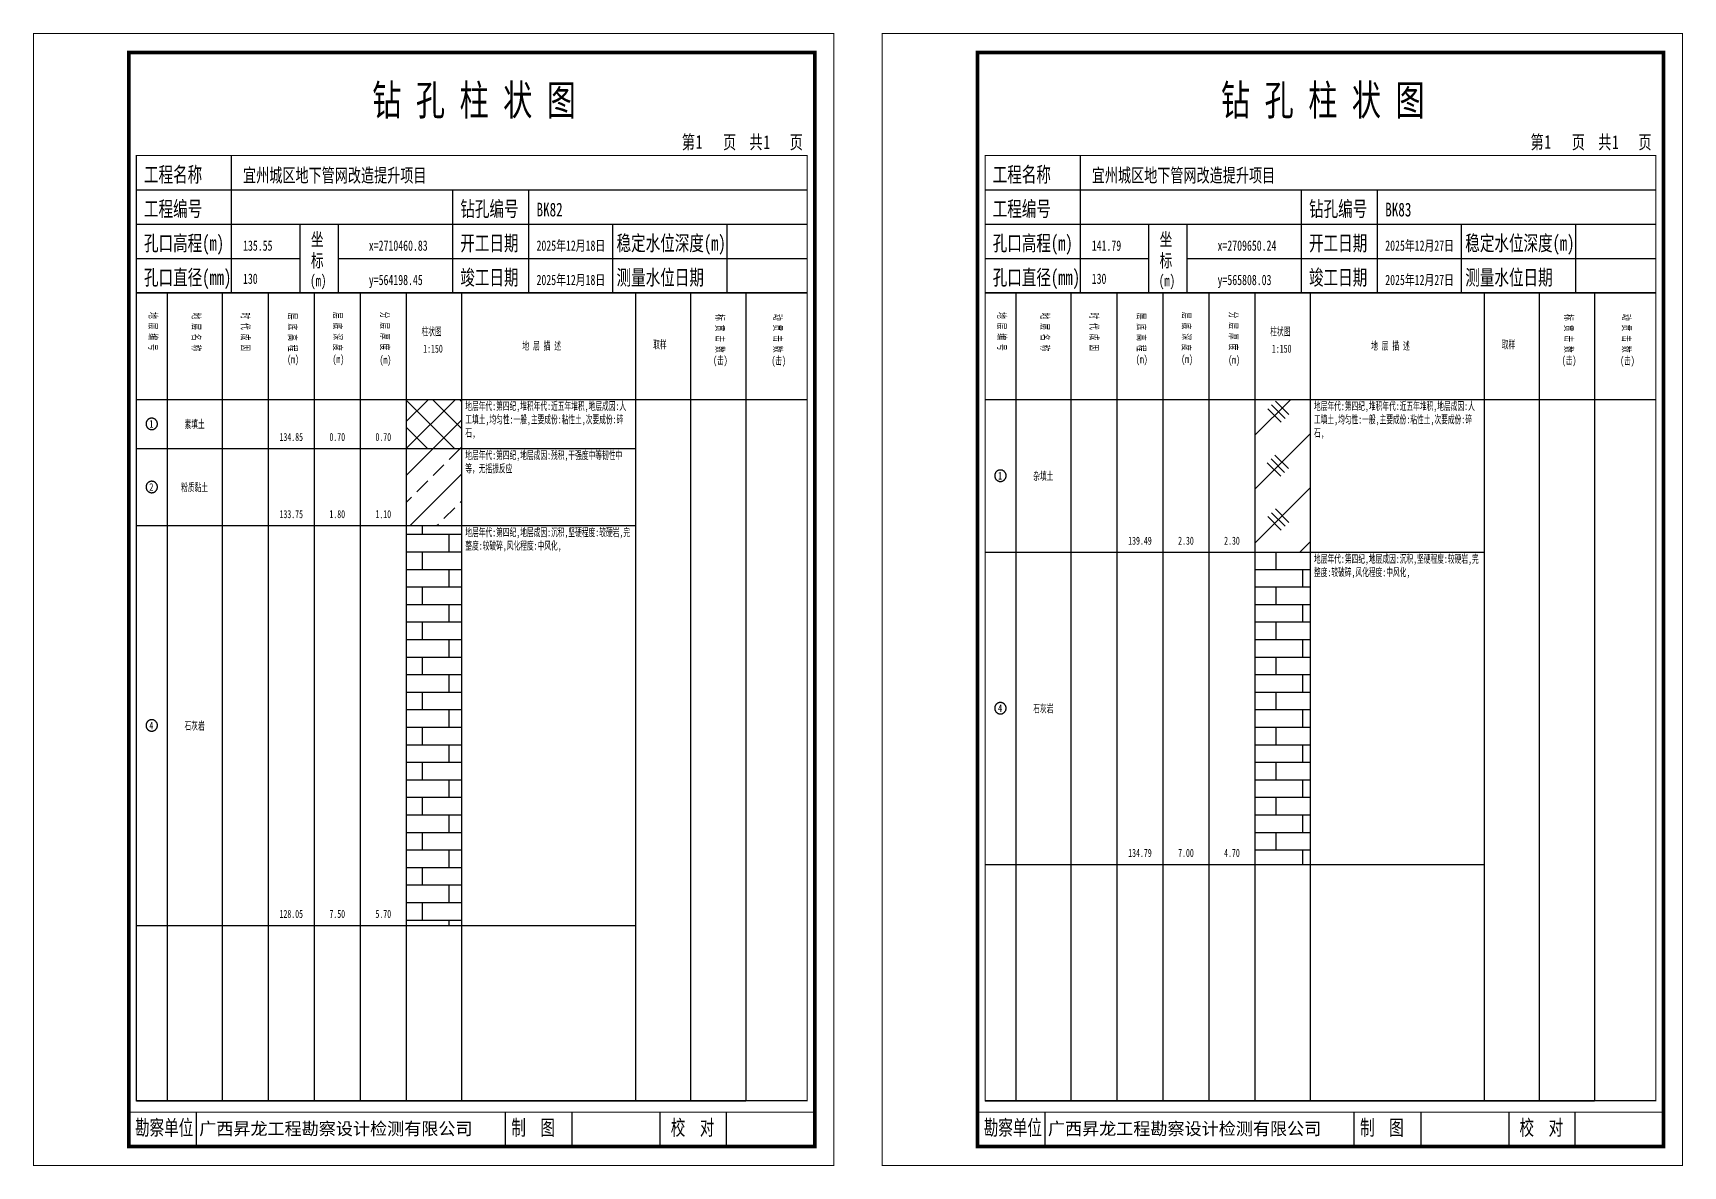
# Model space of a CAD drawing. Header units: millimetres. Extents: x 0 to 2711117, y 0 to 567555.
# Drawn here: x 22045.8 to 22478.8, y -0.1 to 297.1 of the extents above; entities that cross this region are included whole.
import ezdxf
from ezdxf.enums import TextEntityAlignment as Align

# ---------------------------------------------------------------- set-up
doc = ezdxf.new("R2010")
doc.units = ezdxf.units.MM
doc.layers.add('GICAD_POU_TEXTS', color=7, linetype='Continuous')
doc.layers.add('勘察点图例', color=7, linetype='Continuous')
doc.styles.add('HEAD_FONT', font='simfang.ttf', dxfattribs={"width": 0.6})
doc.styles.add('HEAD_FONT2', font='simfang.ttf', dxfattribs={"width": 0.6})
doc.styles.add('HT', font='simhei.ttf')
doc.styles.add('LZ_FONT', font='simfang.ttf', dxfattribs={"width": 0.7, "height": 8})
doc.styles.add('成果图图块', font='simfang.ttf', dxfattribs={"height": 2.5})
doc.styles.add('成果图表体', font='simfang.ttf', dxfattribs={"width": 0.6, "height": 2.1})
pattern_1 = [(0, (0, 0), (0, 4.6), []), (90, (0, 0), (-7, 4.6), [4.6, -4.6])]

# ---------------------------------------------------------------- blocks, each defined once
blk = doc.blocks.new('BK82')
for p, q in [((52, 229), (52, 265)), ((27, 256), (203, 256)), ((110, 229), (110, 256)), ((130, 229), (130, 256)), ((27, 247), (203, 247)), ((70, 229), (70, 247)), ((80, 229), (80, 247)), ((152, 229), (152, 247)), ((182, 229), (182, 247)), ((27, 238), (70, 238)), ((80, 238), (203, 238)), ((27, 229), (35.05, 229)), ((35.05, 229), (35.05, 17)), ((35.05, 229), (49.53, 229)), ((49.53, 229), (49.53, 17)), ((49.53, 229), (61.6, 229)), ((61.6, 229), (61.6, 17)), ((61.6, 229), (73.68, 229)), ((73.68, 229), (73.68, 17)), ((73.68, 229), (85.75, 229)), ((85.75, 229), (85.75, 17)), ((85.75, 229), (97.82, 229)), ((97.82, 229), (97.82, 17)), ((97.82, 229), (112.3, 229)), ((112.3, 229), (112.3, 17)), ((112.3, 229), (157.93, 229)), ((157.93, 229), (157.93, 17)), ((157.93, 229), (172.42, 229)), ((172.42, 229), (172.42, 17)), ((172.42, 229), (186.9, 229)), ((186.9, 229), (186.9, 17)), ((186.9, 229), (203, 229)), ((27, 201), (203, 201)), ((27, 17), (35.05, 17)), ((35.05, 17), (49.53, 17)), ((42.74, 4.95), (42.74, 13.95)), ((42.74, 4.95), (42.74, 13.95)), ((49.53, 17), (61.6, 17)), ((61.6, 17), (73.68, 17)), ((73.68, 17), (85.75, 17)), ((85.75, 17), (97.82, 17)), ((97.82, 17), (112.3, 17)), ((112.3, 17), (157.93, 17)), ((123.83, 4.95), (123.83, 13.95)), ((141.38, 4.95), (141.38, 13.95)), ((157.93, 17), (172.42, 17)), ((164.48, 4.95), (164.48, 13.95)), ((172.42, 17), (186.9, 17)), ((181.84, 4.95), (181.84, 13.95)), ((181.84, 4.95), (181.84, 13.95))]:
    blk.add_line(p, q)
for points, const_width in [([(0, 0), (210, 0), (210, 297), (0, 297)], 0.25), ([(25, 5), (205, 5), (205, 292), (25, 292)], 1), ([(27, 265), (203, 265), (203, 17), (27, 17)], 0.3)]:
    blk.add_lwpolyline(points, close=True, dxfattribs=dict(const_width=const_width))
at = {"const_width": 0.3}
for points in [[(27, 229), (203, 229)], [(25, 14), (205, 14)]]:
    blk.add_lwpolyline(points, dxfattribs=at)
at = {"style": 'LZ_FONT', "width": 0.7}
for s, height, p in [('钻 孔 柱 状 图', 8, (88.9, 275.54)), ('第', 3.6, (170.12, 266.7)), ('1', 3.6, (173.78, 266.75)), ('页', 3.6, (180.96, 266.7)), ('共', 3.6, (187.88, 266.7)), ('1', 3.6, (191.54, 266.7)), ('页', 3.6, (198.44, 266.7)), ('工程名称', 4, (29, 258)), ('宜州城区地下管网改造提升项目', 3.6, (55, 258)), ('工程编号', 4, (29, 249)), ('钻孔编号', 4, (112, 249)), ('BK82', 3.6, (132, 249)), ('孔口高程(m)', 4, (29, 240)), ('135.55', 2.7, (55, 240)), ('坐', 3.5, (72.79, 241.24)), ('x=2710460.83', 2.7, (88, 240)), ('开工日期', 4, (112, 240)), ('2025年12月18日', 2.7, (132, 240)), ('稳定水位深度(m)', 4, (153, 240)), ('标', 3.5, (72.79, 235.7)), ('孔口直径(mm)', 4, (29, 231)), ('130', 2.7, (54.98, 231.31)), ('(m) ', 3, (72.59, 230.65)), ('竣工日期', 4, (112, 231)), ('2025年12月18日', 2.7, (132, 231)), ('测量水位日期', 4, (153, 231)), ('y=564198.45', 2.7, (88, 231)), ('勘察单位', 4, (26.65, 7.95)), ('制  图', 4, (125.4, 7.95)), ('校  对', 4, (167.22, 7.95))]:
    blk.add_text(s, height=height, dxfattribs=at).set_placement(p)
at = {"style": 'HT'}
blk.add_text('广西昇龙工程勘察设计检测有限公司', height=3.2865, dxfattribs=at).set_placement((43.48, 8.02))
at = {"char_height": 2.1, "width": 22.806, "attachment_point": 1, "rotation": 270, "style": 'HEAD_FONT'}
for s, insert in [('地 层 编 号', (32.46, 223.92)), ('地 层 名 称', (43.79, 223.76)), ('时 代 成 因', (56.67, 223.83)), ('层 底 高 程', (69.07, 223.71)), ('层 底 深 度', (80.9, 223.91)), ('分 层 厚 度', (93.26, 224.01)), ('标 贯 击 数', (181.21, 223.37)), ('动 贯 击 数', (196.38, 223.43))]:
    blk.add_mtext(s, dxfattribs=dict(at, insert=insert))
at = {"char_height": 2.1, "attachment_point": 1}
for s, insert, width, style in [('柱状图', (101.82, 219.87), 7.855, 'HEAD_FONT2'), ('取样', (162.58, 216.44), 7.855, 'HEAD_FONT2'), ('(m)', (66.58, 212.56), 4.7944, 'HEAD_FONT'), ('(m)', (78.47, 212.61), 4.7944, 'HEAD_FONT'), ('(m)', (90.81, 212.43), 4.7944, 'HEAD_FONT'), ('1:150', (102.26, 215.36), 6.9223, 'HEAD_FONT2'), ('地 层 描 述', (128.29, 216.11), 22.0781, 'HEAD_FONT2'), ('(击)', (178.33, 212.31), 7.855, 'HEAD_FONT2'), ('(击)', (193.64, 212.22), 7.855, 'HEAD_FONT2')]:
    blk.add_mtext(s, dxfattribs=dict(at, insert=insert, width=width, style=style))
blk = doc.blocks.new('BK82_0')
at = {"color": 7}
blk.add_polyline3d([(-1.5, 0.02, 0), (-1.5, -0.06, 0), (-1.49, -0.13, 0), (-1.48, -0.2, 0), (-1.47, -0.28, 0), (-1.46, -0.35, 0), (-1.44, -0.42, 0), (-1.41, -0.49, 0), (-1.39, -0.56, 0), (-1.36, -0.63, 0), (-1.32, -0.69, 0), (-1.29, -0.76, 0), (-1.25, -0.82, 0), (-1.2, -0.88, 0), (-1.16, -0.94, 0), (-1.11, -0.99, 0), (-1.06, -1.04, 0), (-1.01, -1.1, 0), (-0.95, -1.14, 0), (-0.89, -1.19, 0), (-0.83, -1.23, 0), (-0.77, -1.27, 0), (-0.71, -1.31, 0), (-0.64, -1.34, 0), (-0.57, -1.37, 0), (-0.51, -1.4, 0), (-0.44, -1.42, 0), (-0.36, -1.44, 0), (-0.29, -1.46, 0), (-0.22, -1.47, 0), (-0.15, -1.48, 0), (-0.07, -1.48, 0), (0, -1.48, 0), (0.07, -1.48, 0), (0.15, -1.48, 0), (0.22, -1.47, 0), (0.29, -1.46, 0), (0.36, -1.44, 0), (0.44, -1.42, 0), (0.51, -1.4, 0), (0.57, -1.37, 0), (0.64, -1.34, 0), (0.71, -1.31, 0), (0.77, -1.27, 0), (0.83, -1.23, 0), (0.89, -1.19, 0), (0.95, -1.14, 0), (1.01, -1.1, 0), (1.06, -1.04, 0), (1.11, -0.99, 0), (1.16, -0.94, 0), (1.2, -0.88, 0), (1.25, -0.82, 0), (1.29, -0.76, 0), (1.32, -0.69, 0), (1.36, -0.63, 0), (1.39, -0.56, 0), (1.41, -0.49, 0), (1.44, -0.42, 0), (1.46, -0.35, 0), (1.47, -0.28, 0), (1.48, -0.2, 0), (1.49, -0.13, 0), (1.5, -0.06, 0), (1.5, 0.02, 0), (1.5, 0.09, 0), (1.49, 0.16, 0), (1.48, 0.24, 0), (1.47, 0.31, 0), (1.46, 0.38, 0), (1.44, 0.45, 0), (1.41, 0.52, 0), (1.39, 0.59, 0), (1.36, 0.66, 0), (1.32, 0.72, 0), (1.29, 0.79, 0), (1.25, 0.85, 0), (1.2, 0.91, 0), (1.16, 0.97, 0), (1.11, 1.02, 0), (1.06, 1.08, 0), (1.01, 1.13, 0), (0.95, 1.18, 0), (0.89, 1.22, 0), (0.83, 1.26, 0), (0.77, 1.3, 0), (0.71, 1.34, 0), (0.64, 1.37, 0), (0.57, 1.4, 0), (0.51, 1.43, 0), (0.44, 1.45, 0), (0.36, 1.47, 0), (0.29, 1.49, 0), (0.22, 1.5, 0), (0.15, 1.51, 0), (0.07, 1.51, 0), (0, 1.52, 0), (-0.07, 1.51, 0), (-0.15, 1.51, 0), (-0.22, 1.5, 0), (-0.29, 1.49, 0), (-0.36, 1.47, 0), (-0.44, 1.45, 0), (-0.51, 1.43, 0), (-0.57, 1.4, 0), (-0.64, 1.37, 0), (-0.71, 1.34, 0), (-0.77, 1.3, 0), (-0.83, 1.26, 0), (-0.89, 1.22, 0), (-0.95, 1.18, 0), (-1.01, 1.13, 0), (-1.06, 1.08, 0), (-1.11, 1.02, 0), (-1.16, 0.97, 0), (-1.2, 0.91, 0), (-1.25, 0.85, 0), (-1.29, 0.79, 0), (-1.32, 0.72, 0), (-1.36, 0.66, 0), (-1.39, 0.59, 0), (-1.41, 0.52, 0), (-1.44, 0.45, 0), (-1.46, 0.38, 0), (-1.47, 0.31, 0), (-1.48, 0.24, 0), (-1.49, 0.16, 0), (-1.5, 0.09, 0), (-1.5, 0.02, 0)], dxfattribs=at)
at = {"layer": 'GICAD_POU_TEXTS', "color": 7, "style": '成果图图块', "width": 0.7}
blk.add_text('1', height=2, dxfattribs=at).set_placement((-0.09, -0.99), align=Align.CENTER)
blk = doc.blocks.new('BK82_1')
at = {"color": 7}
blk.add_polyline3d([(-1.5, 0.02, 0), (-1.5, -0.06, 0), (-1.49, -0.13, 0), (-1.48, -0.2, 0), (-1.47, -0.28, 0), (-1.46, -0.35, 0), (-1.44, -0.42, 0), (-1.41, -0.49, 0), (-1.39, -0.56, 0), (-1.36, -0.63, 0), (-1.32, -0.69, 0), (-1.29, -0.76, 0), (-1.25, -0.82, 0), (-1.2, -0.88, 0), (-1.16, -0.94, 0), (-1.11, -0.99, 0), (-1.06, -1.04, 0), (-1.01, -1.1, 0), (-0.95, -1.14, 0), (-0.89, -1.19, 0), (-0.83, -1.23, 0), (-0.77, -1.27, 0), (-0.71, -1.31, 0), (-0.64, -1.34, 0), (-0.57, -1.37, 0), (-0.51, -1.4, 0), (-0.44, -1.42, 0), (-0.36, -1.44, 0), (-0.29, -1.46, 0), (-0.22, -1.47, 0), (-0.15, -1.48, 0), (-0.07, -1.48, 0), (0, -1.48, 0), (0.07, -1.48, 0), (0.15, -1.48, 0), (0.22, -1.47, 0), (0.29, -1.46, 0), (0.36, -1.44, 0), (0.44, -1.42, 0), (0.51, -1.4, 0), (0.57, -1.37, 0), (0.64, -1.34, 0), (0.71, -1.31, 0), (0.77, -1.27, 0), (0.83, -1.23, 0), (0.89, -1.19, 0), (0.95, -1.14, 0), (1.01, -1.1, 0), (1.06, -1.04, 0), (1.11, -0.99, 0), (1.16, -0.94, 0), (1.2, -0.88, 0), (1.25, -0.82, 0), (1.29, -0.76, 0), (1.32, -0.69, 0), (1.36, -0.63, 0), (1.39, -0.56, 0), (1.41, -0.49, 0), (1.44, -0.42, 0), (1.46, -0.35, 0), (1.47, -0.28, 0), (1.48, -0.2, 0), (1.49, -0.13, 0), (1.5, -0.06, 0), (1.5, 0.02, 0), (1.5, 0.09, 0), (1.49, 0.16, 0), (1.48, 0.24, 0), (1.47, 0.31, 0), (1.46, 0.38, 0), (1.44, 0.45, 0), (1.41, 0.52, 0), (1.39, 0.59, 0), (1.36, 0.66, 0), (1.32, 0.72, 0), (1.29, 0.79, 0), (1.25, 0.85, 0), (1.2, 0.91, 0), (1.16, 0.97, 0), (1.11, 1.02, 0), (1.06, 1.08, 0), (1.01, 1.13, 0), (0.95, 1.18, 0), (0.89, 1.22, 0), (0.83, 1.26, 0), (0.77, 1.3, 0), (0.71, 1.34, 0), (0.64, 1.37, 0), (0.57, 1.4, 0), (0.51, 1.43, 0), (0.44, 1.45, 0), (0.36, 1.47, 0), (0.29, 1.49, 0), (0.22, 1.5, 0), (0.15, 1.51, 0), (0.07, 1.51, 0), (0, 1.52, 0), (-0.07, 1.51, 0), (-0.15, 1.51, 0), (-0.22, 1.5, 0), (-0.29, 1.49, 0), (-0.36, 1.47, 0), (-0.44, 1.45, 0), (-0.51, 1.43, 0), (-0.57, 1.4, 0), (-0.64, 1.37, 0), (-0.71, 1.34, 0), (-0.77, 1.3, 0), (-0.83, 1.26, 0), (-0.89, 1.22, 0), (-0.95, 1.18, 0), (-1.01, 1.13, 0), (-1.06, 1.08, 0), (-1.11, 1.02, 0), (-1.16, 0.97, 0), (-1.2, 0.91, 0), (-1.25, 0.85, 0), (-1.29, 0.79, 0), (-1.32, 0.72, 0), (-1.36, 0.66, 0), (-1.39, 0.59, 0), (-1.41, 0.52, 0), (-1.44, 0.45, 0), (-1.46, 0.38, 0), (-1.47, 0.31, 0), (-1.48, 0.24, 0), (-1.49, 0.16, 0), (-1.5, 0.09, 0), (-1.5, 0.02, 0)], dxfattribs=at)
at = {"layer": 'GICAD_POU_TEXTS', "color": 7, "style": '成果图图块', "width": 0.7}
blk.add_text('2', height=2, dxfattribs=at).set_placement((-0.09, -0.99), align=Align.CENTER)
blk = doc.blocks.new('BK82_2')
at = {"color": 7}
blk.add_polyline3d([(-1.5, 0.02, 0), (-1.5, -0.06, 0), (-1.49, -0.13, 0), (-1.48, -0.2, 0), (-1.47, -0.28, 0), (-1.46, -0.35, 0), (-1.44, -0.42, 0), (-1.41, -0.49, 0), (-1.39, -0.56, 0), (-1.36, -0.63, 0), (-1.32, -0.69, 0), (-1.29, -0.76, 0), (-1.25, -0.82, 0), (-1.2, -0.88, 0), (-1.16, -0.94, 0), (-1.11, -0.99, 0), (-1.06, -1.04, 0), (-1.01, -1.1, 0), (-0.95, -1.14, 0), (-0.89, -1.19, 0), (-0.83, -1.23, 0), (-0.77, -1.27, 0), (-0.71, -1.31, 0), (-0.64, -1.34, 0), (-0.57, -1.37, 0), (-0.51, -1.4, 0), (-0.44, -1.42, 0), (-0.36, -1.44, 0), (-0.29, -1.46, 0), (-0.22, -1.47, 0), (-0.15, -1.48, 0), (-0.07, -1.48, 0), (0, -1.48, 0), (0.07, -1.48, 0), (0.15, -1.48, 0), (0.22, -1.47, 0), (0.29, -1.46, 0), (0.36, -1.44, 0), (0.44, -1.42, 0), (0.51, -1.4, 0), (0.57, -1.37, 0), (0.64, -1.34, 0), (0.71, -1.31, 0), (0.77, -1.27, 0), (0.83, -1.23, 0), (0.89, -1.19, 0), (0.95, -1.14, 0), (1.01, -1.1, 0), (1.06, -1.04, 0), (1.11, -0.99, 0), (1.16, -0.94, 0), (1.2, -0.88, 0), (1.25, -0.82, 0), (1.29, -0.76, 0), (1.32, -0.69, 0), (1.36, -0.63, 0), (1.39, -0.56, 0), (1.41, -0.49, 0), (1.44, -0.42, 0), (1.46, -0.35, 0), (1.47, -0.28, 0), (1.48, -0.2, 0), (1.49, -0.13, 0), (1.5, -0.06, 0), (1.5, 0.02, 0), (1.5, 0.09, 0), (1.49, 0.16, 0), (1.48, 0.24, 0), (1.47, 0.31, 0), (1.46, 0.38, 0), (1.44, 0.45, 0), (1.41, 0.52, 0), (1.39, 0.59, 0), (1.36, 0.66, 0), (1.32, 0.72, 0), (1.29, 0.79, 0), (1.25, 0.85, 0), (1.2, 0.91, 0), (1.16, 0.97, 0), (1.11, 1.02, 0), (1.06, 1.08, 0), (1.01, 1.13, 0), (0.95, 1.18, 0), (0.89, 1.22, 0), (0.83, 1.26, 0), (0.77, 1.3, 0), (0.71, 1.34, 0), (0.64, 1.37, 0), (0.57, 1.4, 0), (0.51, 1.43, 0), (0.44, 1.45, 0), (0.36, 1.47, 0), (0.29, 1.49, 0), (0.22, 1.5, 0), (0.15, 1.51, 0), (0.07, 1.51, 0), (0, 1.52, 0), (-0.07, 1.51, 0), (-0.15, 1.51, 0), (-0.22, 1.5, 0), (-0.29, 1.49, 0), (-0.36, 1.47, 0), (-0.44, 1.45, 0), (-0.51, 1.43, 0), (-0.57, 1.4, 0), (-0.64, 1.37, 0), (-0.71, 1.34, 0), (-0.77, 1.3, 0), (-0.83, 1.26, 0), (-0.89, 1.22, 0), (-0.95, 1.18, 0), (-1.01, 1.13, 0), (-1.06, 1.08, 0), (-1.11, 1.02, 0), (-1.16, 0.97, 0), (-1.2, 0.91, 0), (-1.25, 0.85, 0), (-1.29, 0.79, 0), (-1.32, 0.72, 0), (-1.36, 0.66, 0), (-1.39, 0.59, 0), (-1.41, 0.52, 0), (-1.44, 0.45, 0), (-1.46, 0.38, 0), (-1.47, 0.31, 0), (-1.48, 0.24, 0), (-1.49, 0.16, 0), (-1.5, 0.09, 0), (-1.5, 0.02, 0)], dxfattribs=at)
at = {"layer": 'GICAD_POU_TEXTS', "color": 7, "style": '成果图图块', "width": 0.7}
blk.add_text('4', height=2, dxfattribs=at).set_placement((-0.09, -0.99), align=Align.CENTER)
blk = doc.blocks.new('BK83')
for p, q in [((52, 229), (52, 265)), ((27, 256), (203, 256)), ((110, 229), (110, 256)), ((130, 229), (130, 256)), ((27, 247), (203, 247)), ((70, 229), (70, 247)), ((80, 229), (80, 247)), ((152, 229), (152, 247)), ((182, 229), (182, 247)), ((27, 238), (70, 238)), ((80, 238), (203, 238)), ((27, 229), (35.05, 229)), ((35.05, 229), (35.05, 17)), ((35.05, 229), (49.53, 229)), ((49.53, 229), (49.53, 17)), ((49.53, 229), (61.6, 229)), ((61.6, 229), (61.6, 17)), ((61.6, 229), (73.68, 229)), ((73.68, 229), (73.68, 17)), ((73.68, 229), (85.75, 229)), ((85.75, 229), (85.75, 17)), ((85.75, 229), (97.82, 229)), ((97.82, 229), (97.82, 17)), ((97.82, 229), (112.3, 229)), ((112.3, 229), (112.3, 17)), ((112.3, 229), (157.93, 229)), ((157.93, 229), (157.93, 17)), ((157.93, 229), (172.42, 229)), ((172.42, 229), (172.42, 17)), ((172.42, 229), (186.9, 229)), ((186.9, 229), (186.9, 17)), ((186.9, 229), (203, 229)), ((27, 201), (203, 201)), ((27, 17), (35.05, 17)), ((35.05, 17), (49.53, 17)), ((42.74, 4.95), (42.74, 13.95)), ((42.74, 4.95), (42.74, 13.95)), ((49.53, 17), (61.6, 17)), ((61.6, 17), (73.68, 17)), ((73.68, 17), (85.75, 17)), ((85.75, 17), (97.82, 17)), ((97.82, 17), (112.3, 17)), ((112.3, 17), (157.93, 17)), ((123.83, 4.95), (123.83, 13.95)), ((141.38, 4.95), (141.38, 13.95)), ((157.93, 17), (172.42, 17)), ((164.48, 4.95), (164.48, 13.95)), ((172.42, 17), (186.9, 17)), ((181.84, 4.95), (181.84, 13.95)), ((181.84, 4.95), (181.84, 13.95))]:
    blk.add_line(p, q)
for points, const_width in [([(0, 0), (210, 0), (210, 297), (0, 297)], 0.25), ([(25, 5), (205, 5), (205, 292), (25, 292)], 1), ([(27, 265), (203, 265), (203, 17), (27, 17)], 0.3)]:
    blk.add_lwpolyline(points, close=True, dxfattribs=dict(const_width=const_width))
at = {"const_width": 0.3}
for points in [[(27, 229), (203, 229)], [(25, 14), (205, 14)]]:
    blk.add_lwpolyline(points, dxfattribs=at)
at = {"style": 'LZ_FONT', "width": 0.7}
for s, height, p in [('钻 孔 柱 状 图', 8, (88.9, 275.54)), ('第', 3.6, (170.12, 266.7)), ('1', 3.6, (173.78, 266.75)), ('页', 3.6, (180.96, 266.7)), ('共', 3.6, (187.88, 266.7)), ('1', 3.6, (191.54, 266.7)), ('页', 3.6, (198.44, 266.7)), ('工程名称', 4, (29, 258)), ('宜州城区地下管网改造提升项目', 3.6, (55, 258)), ('工程编号', 4, (29, 249)), ('钻孔编号', 4, (112, 249)), ('BK83', 3.6, (132, 249)), ('孔口高程(m)', 4, (29, 240)), ('141.79', 2.7, (55, 240)), ('坐', 3.5, (72.79, 241.24)), ('x=2709650.24', 2.7, (88, 240)), ('开工日期', 4, (112, 240)), ('2025年12月27日', 2.7, (132, 240)), ('稳定水位深度(m)', 4, (153, 240)), ('标', 3.5, (72.79, 235.7)), ('孔口直径(mm)', 4, (29, 231)), ('130', 2.7, (54.98, 231.31)), ('(m) ', 3, (72.59, 230.65)), ('竣工日期', 4, (112, 231)), ('2025年12月27日', 2.7, (132, 231)), ('测量水位日期', 4, (153, 231)), ('y=565808.03', 2.7, (88, 231)), ('勘察单位', 4, (26.65, 7.95)), ('制  图', 4, (125.4, 7.95)), ('校  对', 4, (167.22, 7.95))]:
    blk.add_text(s, height=height, dxfattribs=at).set_placement(p)
at = {"style": 'HT'}
blk.add_text('广西昇龙工程勘察设计检测有限公司', height=3.2865, dxfattribs=at).set_placement((43.48, 8.02))
at = {"char_height": 2.1, "width": 22.806, "attachment_point": 1, "rotation": 270, "style": 'HEAD_FONT'}
for s, insert in [('地 层 编 号', (32.46, 223.92)), ('地 层 名 称', (43.79, 223.76)), ('时 代 成 因', (56.67, 223.83)), ('层 底 高 程', (69.07, 223.71)), ('层 底 深 度', (80.9, 223.91)), ('分 层 厚 度', (93.26, 224.01)), ('标 贯 击 数', (181.21, 223.37)), ('动 贯 击 数', (196.38, 223.43))]:
    blk.add_mtext(s, dxfattribs=dict(at, insert=insert))
at = {"char_height": 2.1, "attachment_point": 1}
for s, insert, width, style in [('柱状图', (101.82, 219.87), 7.855, 'HEAD_FONT2'), ('取样', (162.58, 216.44), 7.855, 'HEAD_FONT2'), ('(m)', (66.58, 212.56), 4.7944, 'HEAD_FONT'), ('(m)', (78.47, 212.61), 4.7944, 'HEAD_FONT'), ('(m)', (90.81, 212.43), 4.7944, 'HEAD_FONT'), ('1:150', (102.26, 215.36), 6.9223, 'HEAD_FONT2'), ('地 层 描 述', (128.29, 216.11), 22.0781, 'HEAD_FONT2'), ('(击)', (178.33, 212.31), 7.855, 'HEAD_FONT2'), ('(击)', (193.64, 212.22), 7.855, 'HEAD_FONT2')]:
    blk.add_mtext(s, dxfattribs=dict(at, insert=insert, width=width, style=style))
blk = doc.blocks.new('BK83_0')
at = {"color": 7}
blk.add_polyline3d([(-1.5, 0.02, 0), (-1.5, -0.06, 0), (-1.49, -0.13, 0), (-1.48, -0.2, 0), (-1.47, -0.28, 0), (-1.46, -0.35, 0), (-1.44, -0.42, 0), (-1.41, -0.49, 0), (-1.39, -0.56, 0), (-1.36, -0.63, 0), (-1.32, -0.69, 0), (-1.29, -0.76, 0), (-1.25, -0.82, 0), (-1.2, -0.88, 0), (-1.16, -0.94, 0), (-1.11, -0.99, 0), (-1.06, -1.04, 0), (-1.01, -1.1, 0), (-0.95, -1.14, 0), (-0.89, -1.19, 0), (-0.83, -1.23, 0), (-0.77, -1.27, 0), (-0.71, -1.31, 0), (-0.64, -1.34, 0), (-0.57, -1.37, 0), (-0.51, -1.4, 0), (-0.44, -1.42, 0), (-0.36, -1.44, 0), (-0.29, -1.46, 0), (-0.22, -1.47, 0), (-0.15, -1.48, 0), (-0.07, -1.48, 0), (0, -1.48, 0), (0.07, -1.48, 0), (0.15, -1.48, 0), (0.22, -1.47, 0), (0.29, -1.46, 0), (0.36, -1.44, 0), (0.44, -1.42, 0), (0.51, -1.4, 0), (0.57, -1.37, 0), (0.64, -1.34, 0), (0.71, -1.31, 0), (0.77, -1.27, 0), (0.83, -1.23, 0), (0.89, -1.19, 0), (0.95, -1.14, 0), (1.01, -1.1, 0), (1.06, -1.04, 0), (1.11, -0.99, 0), (1.16, -0.94, 0), (1.2, -0.88, 0), (1.25, -0.82, 0), (1.29, -0.76, 0), (1.32, -0.69, 0), (1.36, -0.63, 0), (1.39, -0.56, 0), (1.41, -0.49, 0), (1.44, -0.42, 0), (1.46, -0.35, 0), (1.47, -0.28, 0), (1.48, -0.2, 0), (1.49, -0.13, 0), (1.5, -0.06, 0), (1.5, 0.02, 0), (1.5, 0.09, 0), (1.49, 0.16, 0), (1.48, 0.24, 0), (1.47, 0.31, 0), (1.46, 0.38, 0), (1.44, 0.45, 0), (1.41, 0.52, 0), (1.39, 0.59, 0), (1.36, 0.66, 0), (1.32, 0.72, 0), (1.29, 0.79, 0), (1.25, 0.85, 0), (1.2, 0.91, 0), (1.16, 0.97, 0), (1.11, 1.02, 0), (1.06, 1.08, 0), (1.01, 1.13, 0), (0.95, 1.18, 0), (0.89, 1.22, 0), (0.83, 1.26, 0), (0.77, 1.3, 0), (0.71, 1.34, 0), (0.64, 1.37, 0), (0.57, 1.4, 0), (0.51, 1.43, 0), (0.44, 1.45, 0), (0.36, 1.47, 0), (0.29, 1.49, 0), (0.22, 1.5, 0), (0.15, 1.51, 0), (0.07, 1.51, 0), (0, 1.52, 0), (-0.07, 1.51, 0), (-0.15, 1.51, 0), (-0.22, 1.5, 0), (-0.29, 1.49, 0), (-0.36, 1.47, 0), (-0.44, 1.45, 0), (-0.51, 1.43, 0), (-0.57, 1.4, 0), (-0.64, 1.37, 0), (-0.71, 1.34, 0), (-0.77, 1.3, 0), (-0.83, 1.26, 0), (-0.89, 1.22, 0), (-0.95, 1.18, 0), (-1.01, 1.13, 0), (-1.06, 1.08, 0), (-1.11, 1.02, 0), (-1.16, 0.97, 0), (-1.2, 0.91, 0), (-1.25, 0.85, 0), (-1.29, 0.79, 0), (-1.32, 0.72, 0), (-1.36, 0.66, 0), (-1.39, 0.59, 0), (-1.41, 0.52, 0), (-1.44, 0.45, 0), (-1.46, 0.38, 0), (-1.47, 0.31, 0), (-1.48, 0.24, 0), (-1.49, 0.16, 0), (-1.5, 0.09, 0), (-1.5, 0.02, 0)], dxfattribs=at)
at = {"layer": 'GICAD_POU_TEXTS', "color": 7, "style": '成果图图块', "width": 0.7}
blk.add_text('1', height=2, dxfattribs=at).set_placement((-0.09, -0.99), align=Align.CENTER)
blk = doc.blocks.new('BK83_1')
at = {"color": 7}
blk.add_polyline3d([(-1.5, 0.02, 0), (-1.5, -0.06, 0), (-1.49, -0.13, 0), (-1.48, -0.2, 0), (-1.47, -0.28, 0), (-1.46, -0.35, 0), (-1.44, -0.42, 0), (-1.41, -0.49, 0), (-1.39, -0.56, 0), (-1.36, -0.63, 0), (-1.32, -0.69, 0), (-1.29, -0.76, 0), (-1.25, -0.82, 0), (-1.2, -0.88, 0), (-1.16, -0.94, 0), (-1.11, -0.99, 0), (-1.06, -1.04, 0), (-1.01, -1.1, 0), (-0.95, -1.14, 0), (-0.89, -1.19, 0), (-0.83, -1.23, 0), (-0.77, -1.27, 0), (-0.71, -1.31, 0), (-0.64, -1.34, 0), (-0.57, -1.37, 0), (-0.51, -1.4, 0), (-0.44, -1.42, 0), (-0.36, -1.44, 0), (-0.29, -1.46, 0), (-0.22, -1.47, 0), (-0.15, -1.48, 0), (-0.07, -1.48, 0), (0, -1.48, 0), (0.07, -1.48, 0), (0.15, -1.48, 0), (0.22, -1.47, 0), (0.29, -1.46, 0), (0.36, -1.44, 0), (0.44, -1.42, 0), (0.51, -1.4, 0), (0.57, -1.37, 0), (0.64, -1.34, 0), (0.71, -1.31, 0), (0.77, -1.27, 0), (0.83, -1.23, 0), (0.89, -1.19, 0), (0.95, -1.14, 0), (1.01, -1.1, 0), (1.06, -1.04, 0), (1.11, -0.99, 0), (1.16, -0.94, 0), (1.2, -0.88, 0), (1.25, -0.82, 0), (1.29, -0.76, 0), (1.32, -0.69, 0), (1.36, -0.63, 0), (1.39, -0.56, 0), (1.41, -0.49, 0), (1.44, -0.42, 0), (1.46, -0.35, 0), (1.47, -0.28, 0), (1.48, -0.2, 0), (1.49, -0.13, 0), (1.5, -0.06, 0), (1.5, 0.02, 0), (1.5, 0.09, 0), (1.49, 0.16, 0), (1.48, 0.24, 0), (1.47, 0.31, 0), (1.46, 0.38, 0), (1.44, 0.45, 0), (1.41, 0.52, 0), (1.39, 0.59, 0), (1.36, 0.66, 0), (1.32, 0.72, 0), (1.29, 0.79, 0), (1.25, 0.85, 0), (1.2, 0.91, 0), (1.16, 0.97, 0), (1.11, 1.02, 0), (1.06, 1.08, 0), (1.01, 1.13, 0), (0.95, 1.18, 0), (0.89, 1.22, 0), (0.83, 1.26, 0), (0.77, 1.3, 0), (0.71, 1.34, 0), (0.64, 1.37, 0), (0.57, 1.4, 0), (0.51, 1.43, 0), (0.44, 1.45, 0), (0.36, 1.47, 0), (0.29, 1.49, 0), (0.22, 1.5, 0), (0.15, 1.51, 0), (0.07, 1.51, 0), (0, 1.52, 0), (-0.07, 1.51, 0), (-0.15, 1.51, 0), (-0.22, 1.5, 0), (-0.29, 1.49, 0), (-0.36, 1.47, 0), (-0.44, 1.45, 0), (-0.51, 1.43, 0), (-0.57, 1.4, 0), (-0.64, 1.37, 0), (-0.71, 1.34, 0), (-0.77, 1.3, 0), (-0.83, 1.26, 0), (-0.89, 1.22, 0), (-0.95, 1.18, 0), (-1.01, 1.13, 0), (-1.06, 1.08, 0), (-1.11, 1.02, 0), (-1.16, 0.97, 0), (-1.2, 0.91, 0), (-1.25, 0.85, 0), (-1.29, 0.79, 0), (-1.32, 0.72, 0), (-1.36, 0.66, 0), (-1.39, 0.59, 0), (-1.41, 0.52, 0), (-1.44, 0.45, 0), (-1.46, 0.38, 0), (-1.47, 0.31, 0), (-1.48, 0.24, 0), (-1.49, 0.16, 0), (-1.5, 0.09, 0), (-1.5, 0.02, 0)], dxfattribs=at)
at = {"layer": 'GICAD_POU_TEXTS', "color": 7, "style": '成果图图块', "width": 0.7}
blk.add_text('4', height=2, dxfattribs=at).set_placement((-0.09, -0.99), align=Align.CENTER)

msp = doc.modelspace()

# ---------------------------------------------------------------- hatches: boundary and pattern name
at = {"layer": '勘察点图例'}
h = msp.add_hatch(dxfattribs=at)
h.set_pattern_fill('GKSTT', color=256, scale=0.5, style=0, pattern_type=2)
h.set_pattern_definition([(45, (0, 0), (-3.5355339, 3.5355339), []), (135, (0, 0), (-3.5355339, -3.5355339), [])])
h.paths.add_polyline_path([(22143.78, 188.12), (22158.27, 188.12), (22158.27, 201), (22143.78, 201)])
h = msp.add_hatch(dxfattribs=at)
h.set_pattern_fill('GKZTT', color=256, scale=0.5, style=0, pattern_type=2)
h.set_pattern_definition([(45, (0, 0), (-7.071068, 7.071068), []), (135, (2.5, -1), (-14.142136, -14.142136), [5, -15]), (135, (1.5, -2), (-14.142136, -14.142136), [5, -15]), (135, (0.5, -3), (-14.142136, -14.142136), [5, -15]), (135, (16.5, -1), (-14.142136, -14.142136), [5, -15]), (135, (15.5, -2), (-14.142136, -14.142136), [5, -15]), (135, (14.5, -3), (-14.142136, -14.142136), [5, -15])])
h.paths.add_polyline_path([(22366.47, 160.91), (22380.95, 160.91), (22380.95, 201), (22366.47, 201)])
h = msp.add_hatch(dxfattribs=at)
h.set_pattern_fill('GKFZNT', color=256, scale=0.5, style=0, pattern_type=2)
h.set_pattern_definition([(45, (0, 0), (-7.071068, 7.071068), []), (45, (7.071, 0), (-7.071068, 7.071068), [4, -2])])
h.paths.add_polyline_path([(22143.78, 167.88), (22158.27, 167.88), (22158.27, 188.12), (22143.78, 188.12)])
h = msp.add_hatch(dxfattribs=at)
h.set_pattern_fill('GKSHY', color=256, scale=0.5, style=0, pattern_type=2)
h.set_pattern_definition(pattern_1)
h.paths.add_polyline_path([(22143.78, 63), (22158.27, 63), (22158.27, 167.88), (22143.78, 167.88)])
h = msp.add_hatch(dxfattribs=at)
h.set_pattern_fill('GKSHY', color=256, scale=0.5, style=0, pattern_type=2)
h.set_pattern_definition(pattern_1)
h.paths.add_polyline_path([(22366.47, 79), (22380.95, 79), (22380.95, 160.91), (22366.47, 160.91)])

# ---------------------------------------------------------------- linework, layer by layer
for p, q in [((22072.96, 188.12), (22158.27, 188.12)), ((22158.27, 188.12), (22203.9, 188.12)), ((22072.96, 167.88), (22158.27, 167.88)), ((22158.27, 167.88), (22203.9, 167.88)), ((22295.65, 160.91), (22380.95, 160.91)), ((22380.95, 160.91), (22426.58, 160.91)), ((22295.65, 79), (22380.95, 79)), ((22380.95, 79), (22426.58, 79)), ((22072.96, 63), (22158.27, 63)), ((22158.27, 63), (22203.9, 63))]:
    msp.add_line(p, q, dxfattribs=at)

# ---------------------------------------------------------------- block references
for name, p in [('BK82', (22045.96, 0)), ('BK83', (22268.65, 0)), ('BK82_0', (22076.99, 194.56)), ('BK83_0', (22299.67, 180.96)), ('BK82_1', (22076.99, 178)), ('BK83_1', (22299.67, 119.96)), ('BK82_2', (22076.99, 115.44))]:
    msp.add_blockref(name, p, dxfattribs=at)

# ---------------------------------------------------------------- texts
at = {"layer": '勘察点图例', "style": '成果图表体', "width": 0.6}
for s, p in [('素填土', (22088.25, 194.56)), ('134.85', (22113.6, 191.12)), ('0.70', (22125.67, 191.12)), ('0.70', (22137.75, 191.12)), ('杂填土', (22310.94, 180.96)), ('粉质黏土', (22088.25, 178)), ('133.75', (22113.6, 170.88)), ('1.80', (22125.67, 170.88)), ('1.10', (22137.75, 170.88)), ('139.49', (22336.29, 163.91)), ('2.30', (22348.36, 163.91)), ('2.30', (22360.43, 163.91)), ('石灰岩', (22310.94, 119.96)), ('石灰岩', (22088.25, 115.44)), ('134.79', (22336.29, 82)), ('7.00', (22348.36, 82)), ('4.70', (22360.43, 82)), ('128.05', (22113.6, 66)), ('7.50', (22125.67, 66)), ('5.70', (22137.75, 66))]:
    msp.add_text(s, height=2.1, dxfattribs=at).set_placement(p, align=Align.MIDDLE)
at = {"layer": '勘察点图例', "char_height": 2.1, "width": 43.6296, "attachment_point": 1, "style": '成果图表体'}
for s, insert in [('地层年代:第四纪,堆积年代:近五年堆积,地层成因:人工填土,均匀性:一般,主要成份:粘性土,次要成份:碎石,', (22159.27, 200.3)), ('地层年代:第四纪,堆积年代:近五年堆积,地层成因:人工填土,均匀性:一般,主要成份:粘性土,次要成份:碎石,', (22381.95, 200.3)), ('地层年代:第四纪,地层成因:残积,干强度中等韧性中等，无摇振反应', (22159.27, 187.42)), ('地层年代:第四纪,地层成因:沉积,坚硬程度:较硬岩,完整度:较破碎,风化程度:中风化,', (22159.27, 167.18)), ('地层年代:第四纪,地层成因:沉积,坚硬程度:较硬岩,完整度:较破碎,风化程度:中风化,', (22381.95, 160.21))]:
    msp.add_mtext(s, dxfattribs=dict(at, insert=insert))

doc.saveas('drawing.dxf')
